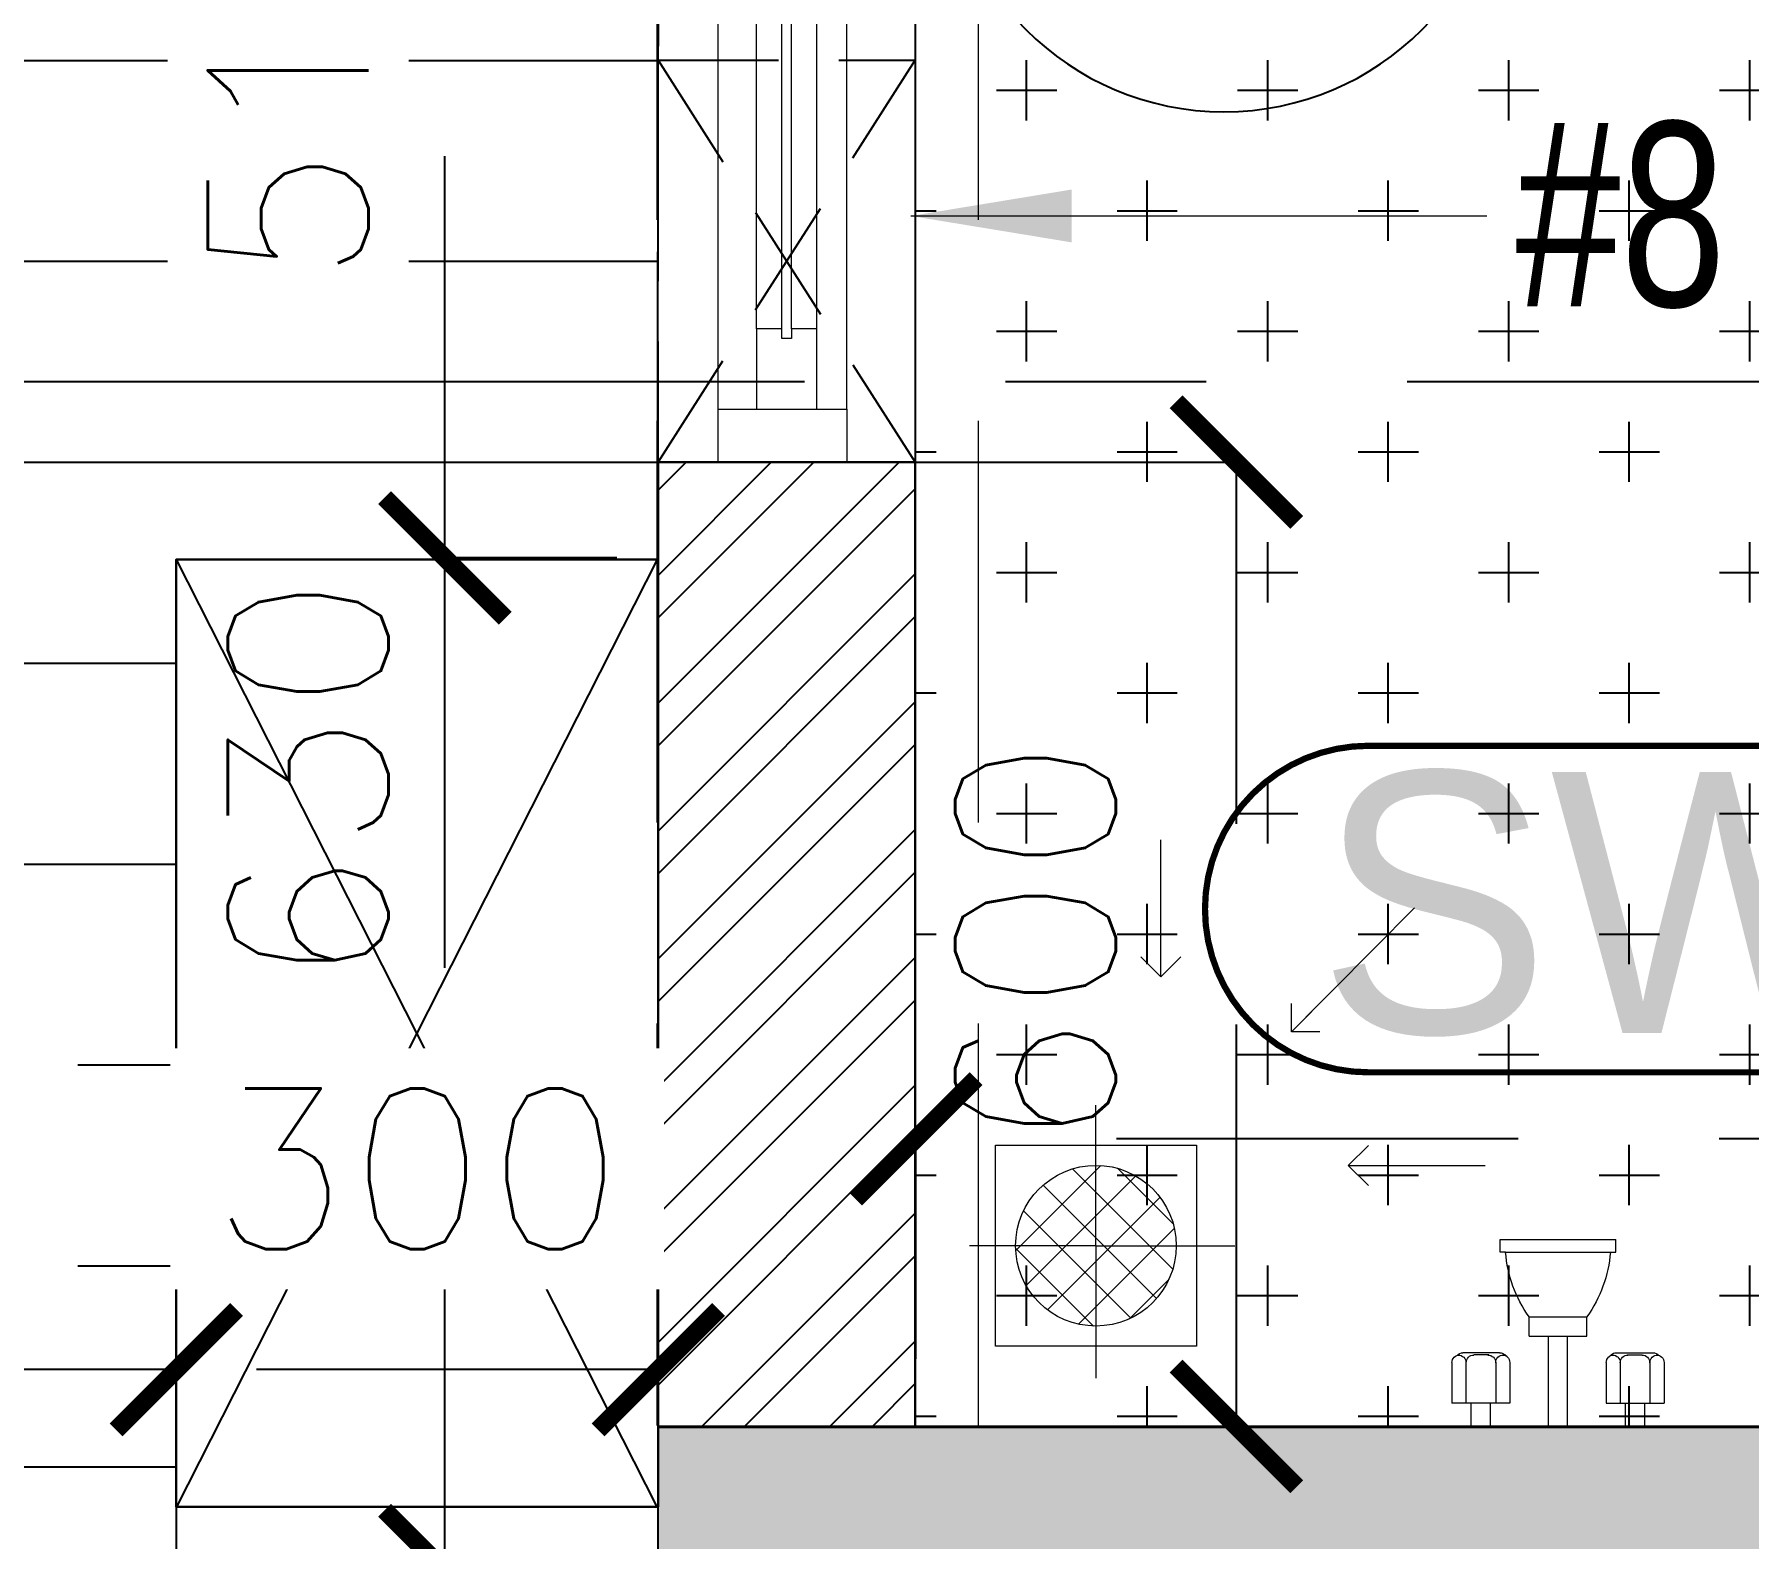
# Model space of a CAD drawing. Header units: millimetres. Extents: x 1124992 to 1258557, y -5767803 to -5695799.
# Drawn here: x 1199894 to 1200961, y -5707920 to -5706984 of the extents above; entities that cross this region are included whole.
import ezdxf
from ezdxf.enums import TextEntityAlignment as Align

# ---------------------------------------------------------------- set-up
doc = ezdxf.new("R2010")
doc.units = ezdxf.units.MM
doc.header["$LTSCALE"] = 1000
doc.header["$MEASUREMENT"] = 0
for name, pattern in [('$1$AUDIT_D_120904163729-0', [0]), ('$36$HIDDEN', [0.375, 0.25, -0.125]), ('2BHK-A - BACK$0$AUDIT_D_120904163729-0', [0]), ('2BHK-A - BACK$0$HIDDEN', [0.375, 0.25, -0.125]), ('AUDIT_D_120904163729-0', [0]), ('T8(T9 IS SIMILAR) - DIMENSION & TEXTING$0$HIDDEN', [0.375, 0.25, -0.125]), ('T8(T9 IS SIMILAR)$0$$0$HIDDEN', [0.375, 0.25, -0.125]), ('T8(T9 IS SIMILAR)$0$HIDDEN', [0.375, 0.25, -0.125]), ('T8_REFUGE COLUMNS$0$CENTER2', [1.125, 0.75, -0.125, 0.125, -0.125])]:
    doc.linetypes.add(name, pattern=pattern)
doc.layers.get('0').update_dxf_attribs({"linetype": 'AUDIT_D_120904163729-0'})
for name, color, linetype in [('$0$A-HATCH -160', 251, '$1$AUDIT_D_120904163729-0'), ('$21$A-DIMENSIONS', 2, '$36$HIDDEN'), ('2BHK-A - BACK$0$A-HATCH -160', 251, '2BHK-A - BACK$0$AUDIT_D_120904163729-0'), ('2BHK-A - BACK$0$A-TOI SUNK 50MM', 8, 'Continuous'), ('2BHK-A - BACK$0$CUT-OUT', 49, 'Continuous'), ('T8(T9 IS SIMILAR) - DIMENSION & TEXTING$0$A-DIMENSIONS', 2, 'T8(T9 IS SIMILAR) - DIMENSION & TEXTING$0$HIDDEN'), ('T8(T9 IS SIMILAR) - DIMENSION & TEXTING$1$a-window-no', 125, 'Continuous'), ('T8_REFUGE COLUMNS$0$A-CENTERLINE', 193, 'T8_REFUGE COLUMNS$0$CENTER2'), ('T8_REFUGE COLUMNS$0$A-RCC COLS', 3, 'Continuous'), ('T8_TYPICAL COLUMNS$0$A-RCC COLS', 3, 'Continuous')]:
    doc.layers.add(name, color=color, linetype=linetype)
for name, color, linetype, lineweight in [('2BHK-A - BACK$0$a-TOI-fixtures', 251, 'Continuous', 0), ('2BHK-A - BACK$0$A-WALL- 160', 6, 'Continuous', 30), ('2BHK-A - BACK$0$Ventilator', 5, 'Continuous', 0), ('T8(T9 IS SIMILAR) - DIMENSION & TEXTING$0$R0-18-10-2014-T1-1st Podium Floor Plan$0$Text', 2, 'Continuous', 0), ('T8(T9 IS SIMILAR)$0$D&W', 8, 'Continuous', 25), ('T8(T9 IS SIMILAR)$0$SCPL BEAM', 191, 'T8(T9 IS SIMILAR)$0$$0$HIDDEN', 13), ('T8_REFUGE COLUMNS$0$A-COLUMN NO size reduce', 81, 'Continuous', 25)]:
    doc.layers.add(name, color=color, linetype=linetype, lineweight=lineweight)
doc.layers.add('T8_REFUGE COLUMNS$1$COL-HATCH', color=7, linetype='Continuous', lineweight=25, true_color=0xa3a3a3)
doc.layers.add('T8_TYPICAL COLUMNS$1$$0$COL-HATCH', color=7, linetype='Continuous', lineweight=25, true_color=0xa3a3a3)
doc.styles.add('2BHK-A - BACK$0$Romans 1', font='romans.shx', dxfattribs={"height": 100})
doc.styles.add('T8(T9 IS SIMILAR) - DIMENSION & TEXTING$0$ARIAL ARROW', font='swisscl.ttf')
doc.styles.add('T8(T9 IS SIMILAR) - DIMENSION & TEXTING$0$Romans 1', font='romans.shx', dxfattribs={"height": 100})
doc.styles.add('T8(T9 IS SIMILAR) - DIMENSION & TEXTING$0$Tahoma', font='tahoma.ttf')
doc.styles.add('T8(T9 IS SIMILAR) - DIMENSION & TEXTING$1$LODHA STANDERD', font='sanss___.ttf')
doc.styles.add('T8_REFUGE COLUMNS$0$STANDARD', font='GOTHIC.TTF')
doc.dimstyles.new('2BHK-A - BACK$0$ALPINE S', dxfattribs={"dimscale": 0, "dimtxt": 100, "dimasz": 75, "dimexe": 0, "dimexo": 0, "dimgap": 75, "dimtad": 1, "dimdec": 0, "dimzin": 0, "dimdsep": 46, "dimtxsty": '2BHK-A - BACK$0$Romans 1', "dimblk": '2BHK-A - BACK$0$_ArchTick', "dimcen": 0.09, "dimclrd": 256, "dimclre": 256, "dimclrt": 7, "dimadec": 0, "dimazin": 0, "dimtfac": 1, "dimtdec": 0, "dimtofl": 0, "dimtmove": 1, "dimatfit": 0, "dimldrblk": '2BHK-A - BACK$0$_Open90', "dimfxl": 1, "dimtolj": 1, "dimtzin": 0, "dimarcsym": 0})
doc.dimstyles.new('T8(T9 IS SIMILAR) - DIMENSION & TEXTING$0$ALPINE S', dxfattribs={"dimscale": 0, "dimtxt": 100, "dimasz": 75, "dimexe": 0, "dimexo": 0, "dimgap": 75, "dimtad": 1, "dimdec": 0, "dimzin": 0, "dimdsep": 46, "dimtxsty": 'T8(T9 IS SIMILAR) - DIMENSION & TEXTING$0$Romans 1', "dimblk": 'T8(T9 IS SIMILAR) - DIMENSION & TEXTING$0$_ArchTick', "dimcen": 0.09, "dimclrd": 256, "dimclre": 256, "dimclrt": 7, "dimadec": 0, "dimazin": 0, "dimtfac": 1, "dimtdec": 0, "dimtofl": 0, "dimtmove": 1, "dimatfit": 0, "dimldrblk": 'T8(T9 IS SIMILAR) - DIMENSION & TEXTING$0$_Open90', "dimfxl": 1, "dimtolj": 1, "dimtzin": 0, "dimarcsym": 0})
doc.dimstyles.new('T8(T9 IS SIMILAR) - DIMENSION & TEXTING$0$SAMATA STD', dxfattribs={"dimtxt": 100, "dimasz": 50, "dimexe": 50, "dimexo": 50, "dimgap": 10, "dimtad": 0, "dimdec": 0, "dimrnd": 5, "dimzin": 0, "dimdsep": 46, "dimtxsty": 'T8(T9 IS SIMILAR) - DIMENSION & TEXTING$0$Tahoma', "dimblk": 'T8(T9 IS SIMILAR) - DIMENSION & TEXTING$0$_Origin2', "dimcen": -50, "dimdle": 50, "dimclrd": 7, "dimclre": 7, "dimclrt": 7, "dimadec": 0, "dimazin": 0, "dimtfac": 1, "dimtdec": 0, "dimtmove": 1, "dimatfit": 3, "dimfxl": 150, "dimtfill": 1, "dimtolj": 1, "dimtzin": 0, "dimlwd": -1, "dimlwe": -1, "dimarcsym": 0})

# ---------------------------------------------------------------- blocks, each defined once
blk = doc.blocks.new('T8(T9 IS SIMILAR) - DIMENSION & TEXTING$1$WINDOW TAG')
at = {"layer": 'T8(T9 IS SIMILAR) - DIMENSION & TEXTING$1$a-window-no'}
blk.add_circle((0, 0), 174.0900956831736, dxfattribs=at)
at = {"layer": 'T8(T9 IS SIMILAR) - DIMENSION & TEXTING$1$a-window-no', "style": 'T8(T9 IS SIMILAR) - DIMENSION & TEXTING$1$LODHA STANDERD'}
blk.add_attdef('WINDOW', text='', height=150, dxfattribs=at).set_placement((11.34681474116587, 2.790841638110578), align=Align.MIDDLE_CENTER)
blk = doc.blocks.new('T8(T9 IS SIMILAR) - DIMENSION & TEXTING$0$_ArchTick')
at = {"color": 0, "linetype": 'ByBlock', "const_width": 0.15}
blk.add_lwpolyline([(-0.5, -0.5), (0.5, 0.5)], dxfattribs=at)
blk = doc.blocks.new('*D496')
at = {"layer": 'T8(T9 IS SIMILAR) - DIMENSION & TEXTING$0$A-DIMENSIONS', "linetype": 'T8(T9 IS SIMILAR) - DIMENSION & TEXTING$0$HIDDEN', "lineweight": -2, "transparency": 16777216}
for p, q in [((1200256.370611032, -5707309.470056918), (1200149.473619717, -5707309.470056918)), ((1200282.044659137, -5707939.564333826), (1200149.473619717, -5707939.564333826))]:
    blk.add_line(p, q, dxfattribs=at)
at = {"layer": 'T8(T9 IS SIMILAR) - DIMENSION & TEXTING$0$A-DIMENSIONS', "lineweight": -2, "transparency": 16777216}
blk.add_line((1200149.473619717, -5707939.564333826), (1200149.473619717, -5707309.470056918), dxfattribs=at)
at = {"layer": 'T8(T9 IS SIMILAR) - DIMENSION & TEXTING$0$A-DIMENSIONS', "linetype": 'ByBlock', "lineweight": -2, "transparency": 16777216, "xscale": 75, "yscale": 75, "zscale": 75}
for p, rotation in [((1200149.473619717, -5707309.470056918), 90), ((1200149.473619717, -5707939.564333826), 270)]:
    blk.add_blockref('T8(T9 IS SIMILAR) - DIMENSION & TEXTING$0$_ArchTick', p, dxfattribs=dict(at, rotation=rotation))
at = {"layer": 'T8(T9 IS SIMILAR) - DIMENSION & TEXTING$0$A-DIMENSIONS', "color": 7, "linetype": 'ByBlock', "transparency": 16777216, "insert": (1200064.406918027, -5707448.364270452), "char_height": 100, "attachment_point": 5, "rotation": 90, "style": 'T8(T9 IS SIMILAR) - DIMENSION & TEXTING$0$Romans 1'}
blk.add_mtext('\\A1;630', dxfattribs=at)
blk = doc.blocks.new('T8(T9 IS SIMILAR) - DIMENSION & TEXTING$0$_Open90')
at = {"color": 0, "linetype": 'ByBlock', "lineweight": -2}
for p, q in [((-0.5, 0.5), (0, 0)), ((0, 0), (-1, 0)), ((0, 0), (-0.5, -0.5))]:
    blk.add_line(p, q, dxfattribs=at)
blk = doc.blocks.new('*D437')
at = {"layer": 'T8(T9 IS SIMILAR) - DIMENSION & TEXTING$0$A-DIMENSIONS', "linetype": 'T8(T9 IS SIMILAR) - DIMENSION & TEXTING$0$HIDDEN', "lineweight": -2, "transparency": 16777216}
for p, q in [((1200442.544874394, -5707807.813453033), (1200442.544874394, -5707670.885868)), ((1202692.294655768, -5707807.8158454), (1202692.294655768, -5707670.885868))]:
    blk.add_line(p, q, dxfattribs=at)
at = {"layer": 'T8(T9 IS SIMILAR) - DIMENSION & TEXTING$0$A-DIMENSIONS', "lineweight": -2, "transparency": 16777216}
blk.add_line((1202692.294655768, -5707670.885868), (1200442.544874394, -5707670.885868), dxfattribs=at)
at = {"layer": 'T8(T9 IS SIMILAR) - DIMENSION & TEXTING$0$A-DIMENSIONS', "linetype": 'ByBlock', "lineweight": -2, "transparency": 16777216, "xscale": 75, "yscale": 75, "zscale": 75, "rotation": 180}
blk.add_blockref('T8(T9 IS SIMILAR) - DIMENSION & TEXTING$0$_ArchTick', (1200442.544874394, -5707670.885868), dxfattribs=at)
at = {"layer": 'T8(T9 IS SIMILAR) - DIMENSION & TEXTING$0$A-DIMENSIONS', "linetype": 'ByBlock', "lineweight": -2, "transparency": 16777216, "xscale": 75, "yscale": 75, "zscale": 75}
blk.add_blockref('T8(T9 IS SIMILAR) - DIMENSION & TEXTING$0$_ArchTick', (1202692.294655768, -5707670.885868), dxfattribs=at)
at = {"layer": 'T8(T9 IS SIMILAR) - DIMENSION & TEXTING$0$A-DIMENSIONS', "color": 7, "linetype": 'ByBlock', "transparency": 16777216, "insert": (1201567.419765081, -5707545.885868), "char_height": 100, "attachment_point": 5, "style": 'T8(T9 IS SIMILAR) - DIMENSION & TEXTING$0$Romans 1'}
blk.add_mtext('\\A1;2250', dxfattribs=at)
blk = doc.blocks.new('*D273')
at = {"layer": 'T8(T9 IS SIMILAR) - DIMENSION & TEXTING$0$A-DIMENSIONS', "linetype": 'T8(T9 IS SIMILAR) - DIMENSION & TEXTING$0$HIDDEN', "lineweight": -2, "transparency": 16777216}
for p, q in [((1200442.077269778, -5707249.864129053), (1200641.963564323, -5707249.864129053)), ((1200442.077269778, -5707849.863253379), (1200641.963564323, -5707849.863253379))]:
    blk.add_line(p, q, dxfattribs=at)
at = {"layer": 'T8(T9 IS SIMILAR) - DIMENSION & TEXTING$0$A-DIMENSIONS', "lineweight": -2, "transparency": 16777216}
blk.add_line((1200641.963564323, -5707849.863253379), (1200641.963564323, -5707249.864129053), dxfattribs=at)
at = {"layer": 'T8(T9 IS SIMILAR) - DIMENSION & TEXTING$0$A-DIMENSIONS', "linetype": 'ByBlock', "lineweight": -2, "transparency": 16777216, "xscale": 75, "yscale": 75, "zscale": 75}
for p, rotation in [((1200641.963564323, -5707249.864129053), 90), ((1200641.963564323, -5707849.863253379), 270)]:
    blk.add_blockref('T8(T9 IS SIMILAR) - DIMENSION & TEXTING$0$_ArchTick', p, dxfattribs=dict(at, rotation=rotation))
at = {"layer": 'T8(T9 IS SIMILAR) - DIMENSION & TEXTING$0$A-DIMENSIONS', "color": 7, "linetype": 'ByBlock', "transparency": 16777216, "insert": (1200516.963564324, -5707549.863691216), "char_height": 100, "attachment_point": 5, "rotation": 90, "style": 'T8(T9 IS SIMILAR) - DIMENSION & TEXTING$0$Romans 1'}
blk.add_mtext('\\A1;600', dxfattribs=at)
blk = doc.blocks.new('*D234')
at = {"layer": 'T8(T9 IS SIMILAR) - DIMENSION & TEXTING$0$A-DIMENSIONS', "linetype": 'T8(T9 IS SIMILAR) - DIMENSION & TEXTING$0$HIDDEN', "lineweight": -2, "transparency": 16777216}
for p, q in [((1200256.370611032, -5706799.418612937), (1200149.473619717, -5706799.418612937)), ((1200256.370611032, -5707309.470056918), (1200149.473619717, -5707309.470056918))]:
    blk.add_line(p, q, dxfattribs=at)
at = {"layer": 'T8(T9 IS SIMILAR) - DIMENSION & TEXTING$0$A-DIMENSIONS', "lineweight": -2, "transparency": 16777216}
blk.add_line((1200149.473619717, -5707309.470056918), (1200149.473619717, -5706799.418612937), dxfattribs=at)
at = {"layer": 'T8(T9 IS SIMILAR) - DIMENSION & TEXTING$0$A-DIMENSIONS', "linetype": 'ByBlock', "lineweight": -2, "transparency": 16777216, "xscale": 75, "yscale": 75, "zscale": 75}
for p, rotation in [((1200149.473619717, -5706799.418612937), 90), ((1200149.473619717, -5707309.470056918), 270)]:
    blk.add_blockref('T8(T9 IS SIMILAR) - DIMENSION & TEXTING$0$_ArchTick', p, dxfattribs=dict(at, rotation=rotation))
at = {"layer": 'T8(T9 IS SIMILAR) - DIMENSION & TEXTING$0$A-DIMENSIONS', "color": 7, "linetype": 'ByBlock', "transparency": 16777216, "insert": (1200051.86520524, -5707010.392180193), "char_height": 100, "attachment_point": 5, "rotation": 90, "style": 'T8(T9 IS SIMILAR) - DIMENSION & TEXTING$0$Romans 1', "bg_fill": 3, "box_fill_scale": 1.25, "bg_fill_color": 256, "bg_fill_true_color": 13158600, "bg_fill_transparency": 0}
blk.add_mtext('\\A1;510', dxfattribs=at)
blk = doc.blocks.new('*D236')
at = {"layer": 'T8(T9 IS SIMILAR) - DIMENSION & TEXTING$0$A-DIMENSIONS', "linetype": 'T8(T9 IS SIMILAR) - DIMENSION & TEXTING$0$HIDDEN', "lineweight": -2, "transparency": 16777216}
for p, q in [((1199982.276876736, -5707850.314303468), (1199982.276876736, -5707814.528836895)), ((1200282.240084554, -5707850.314303468), (1200282.240084554, -5707814.528836895))]:
    blk.add_line(p, q, dxfattribs=at)
at = {"layer": 'T8(T9 IS SIMILAR) - DIMENSION & TEXTING$0$A-DIMENSIONS', "lineweight": -2, "transparency": 16777216}
blk.add_line((1200282.240084554, -5707814.528836895), (1199982.276876736, -5707814.528836895), dxfattribs=at)
at = {"layer": 'T8(T9 IS SIMILAR) - DIMENSION & TEXTING$0$A-DIMENSIONS', "linetype": 'ByBlock', "lineweight": -2, "transparency": 16777216, "xscale": 75, "yscale": 75, "zscale": 75, "rotation": 180}
blk.add_blockref('T8(T9 IS SIMILAR) - DIMENSION & TEXTING$0$_ArchTick', (1199982.276876736, -5707814.528836895), dxfattribs=at)
at = {"layer": 'T8(T9 IS SIMILAR) - DIMENSION & TEXTING$0$A-DIMENSIONS', "linetype": 'ByBlock', "lineweight": -2, "transparency": 16777216, "xscale": 75, "yscale": 75, "zscale": 75}
blk.add_blockref('T8(T9 IS SIMILAR) - DIMENSION & TEXTING$0$_ArchTick', (1200282.240084554, -5707814.528836895), dxfattribs=at)
at = {"layer": 'T8(T9 IS SIMILAR) - DIMENSION & TEXTING$0$A-DIMENSIONS', "color": 7, "linetype": 'ByBlock', "transparency": 16777216, "insert": (1200132.258480645, -5707689.528836895), "char_height": 100, "attachment_point": 5, "style": 'T8(T9 IS SIMILAR) - DIMENSION & TEXTING$0$Romans 1', "bg_fill": 3, "box_fill_scale": 1.25, "bg_fill_color": 256, "bg_fill_true_color": 13158600, "bg_fill_transparency": 0}
blk.add_mtext('\\A1;300', dxfattribs=at)
blk = doc.blocks.new('*D237')
at = {"layer": 'T8(T9 IS SIMILAR) - DIMENSION & TEXTING$0$A-DIMENSIONS', "linetype": 'T8(T9 IS SIMILAR) - DIMENSION & TEXTING$0$HIDDEN', "lineweight": -2, "transparency": 16777216}
for p, q in [((1199552.280412574, -5707850.861499711), (1199552.280412574, -5707814.528836895)), ((1199982.296944568, -5707850.314303716), (1199982.296944568, -5707814.528836895))]:
    blk.add_line(p, q, dxfattribs=at)
at = {"layer": 'T8(T9 IS SIMILAR) - DIMENSION & TEXTING$0$A-DIMENSIONS', "lineweight": -2, "transparency": 16777216}
blk.add_line((1199982.296944568, -5707814.528836895), (1199552.280412574, -5707814.528836895), dxfattribs=at)
at = {"layer": 'T8(T9 IS SIMILAR) - DIMENSION & TEXTING$0$A-DIMENSIONS', "linetype": 'ByBlock', "lineweight": -2, "transparency": 16777216, "xscale": 75, "yscale": 75, "zscale": 75, "rotation": 180}
blk.add_blockref('T8(T9 IS SIMILAR) - DIMENSION & TEXTING$0$_ArchTick', (1199552.280412574, -5707814.528836895), dxfattribs=at)
at = {"layer": 'T8(T9 IS SIMILAR) - DIMENSION & TEXTING$0$A-DIMENSIONS', "linetype": 'ByBlock', "lineweight": -2, "transparency": 16777216, "xscale": 75, "yscale": 75, "zscale": 75}
blk.add_blockref('T8(T9 IS SIMILAR) - DIMENSION & TEXTING$0$_ArchTick', (1199982.296944568, -5707814.528836895), dxfattribs=at)
at = {"layer": 'T8(T9 IS SIMILAR) - DIMENSION & TEXTING$0$A-DIMENSIONS', "color": 7, "linetype": 'ByBlock', "transparency": 16777216, "insert": (1199767.288678571, -5707689.528836895), "char_height": 100, "attachment_point": 5, "style": 'T8(T9 IS SIMILAR) - DIMENSION & TEXTING$0$Romans 1', "bg_fill": 3, "box_fill_scale": 1.25, "bg_fill_color": 256, "bg_fill_true_color": 13158600, "bg_fill_transparency": 0}
blk.add_mtext('\\A1;430', dxfattribs=at)
blk = doc.blocks.new('T8(T9 IS SIMILAR) - DIMENSION & TEXTING$0$_Origin2')
at = {"color": 0, "linetype": 'ByBlock', "lineweight": -2}
blk.add_line((-0.5, 0), (-1, 0), dxfattribs=at)
for radius in [0.5, 0.25]:
    blk.add_circle((0, 0), radius, dxfattribs=at)
blk = doc.blocks.new('T8_REFUGE COLUMNS')
at = {"layer": 'T8_REFUGE COLUMNS$1$COL-HATCH', "linetype": 'ByBlock'}
h = blk.add_hatch(color=256, dxfattribs=at)
h.dxf.hatch_style = 1
h.paths.add_polyline_path([(1200282.044659137, -5708099.863253396), (1201792.044659137, -5708099.863253396), (1201792.044659137, -5707849.863253396), (1200282.044659137, -5707849.863253396)])
at = {"layer": 'T8_REFUGE COLUMNS$0$A-CENTERLINE'}
blk.add_line((1217248.23900386, -5707199.863060763), (1182156.903157666, -5707199.863060763), dxfattribs=at)
at = {"layer": 'T8_REFUGE COLUMNS$0$A-COLUMN NO size reduce', "linetype": 'ByBlock', "const_width": 3.9}
blk.add_lwpolyline([(1200724.016873421, -5707629.530861542, -1), (1200724.016873421, -5707426.35615046), (1201210.829867071, -5707426.356150463, -1), (1201210.82986707, -5707629.530861542)], format="xyb", close=True, dxfattribs=at)
at = {"layer": 'T8_REFUGE COLUMNS$0$A-RCC COLS', "linetype": 'ByBlock'}
blk.add_lwpolyline([(1200282.044659137, -5708099.863253396), (1201792.044659137, -5708099.863253396), (1201792.044659137, -5707849.863253396), (1200282.044659137, -5707849.863253396)], close=True, dxfattribs=at)
at = {"layer": 'T8_REFUGE COLUMNS$0$A-COLUMN NO size reduce', "linetype": 'ByBlock', "insert": (1200692.330680596, -5707442.60615046), "char_height": 162.5, "attachment_point": 1, "style": 'T8_REFUGE COLUMNS$0$STANDARD'}
blk.add_mtext_dynamic_manual_height_columns('SW12', width=444.6849770843983, gutter_width=500, heights=[0], dxfattribs=at)
blk = doc.blocks.new('T8_TYPICAL COLUMNS')
at = {"layer": 'T8_TYPICAL COLUMNS$1$$0$COL-HATCH', "linetype": 'ByBlock'}
h = blk.add_hatch(color=256, dxfattribs=at)
h.dxf.hatch_style = 1
h.paths.add_polyline_path([(1200282.240084554, -5707850.314303478), (1202692.264499909, -5707850.314303478), (1202692.264499909, -5708100.314303478), (1200282.240084554, -5708100.314303478)])
h.paths.add_polyline_path([(1209852.264499908, -5708100.314303478), (1212262.288915263, -5708100.314303478), (1212262.288915263, -5707850.314303478), (1209852.264499908, -5707850.314303478)])
at = {"layer": 'T8_TYPICAL COLUMNS$0$A-RCC COLS', "linetype": 'ByBlock'}
blk.add_lwpolyline([(1200282.240084554, -5707850.314303478), (1202692.264499909, -5707850.314303478), (1202692.264499909, -5708100.314303478), (1200282.240084554, -5708100.314303478)], close=True, dxfattribs=at)
blk.add_blockref('T8_REFUGE COLUMNS', (0, 0), dxfattribs=at)
blk = doc.blocks.new('2BHK-A - BACK$0$V1')
at = {"layer": '2BHK-A - BACK$0$Ventilator'}
for p, q in [((1139453.9029181, -5700057.068097493), (1140103.9029181, -5700057.068097493)), ((1139453.9029181, -5700217.068097493), (1140103.9029181, -5700217.068097493))]:
    blk.add_line(p, q, dxfattribs=at)
at = {"layer": '2BHK-A - BACK$0$Ventilator', "color": 8}
for p, q in [((1139486.9029181, -5700094.568097493), (1140070.9029181, -5700094.568097493)), ((1139536.9029181, -5700118.318097493), (1140020.9029181, -5700118.318097493)), ((1139536.9029181, -5700155.818097493), (1140020.9029181, -5700155.818097493)), ((1139486.9029181, -5700174.568097493), (1140070.9029181, -5700174.568097493))]:
    blk.add_line(p, q, dxfattribs=at)
at = {"layer": '2BHK-A - BACK$0$Ventilator', "color": 5}
for p, q in [((1139536.9029181, -5700134.068097493), (1140020.9029181, -5700134.068097493)), ((1139536.9029181, -5700140.068097493), (1140020.9029181, -5700140.068097493))]:
    blk.add_line(p, q, dxfattribs=at)
at = {"layer": '2BHK-A - BACK$0$Ventilator', "color": 4}
for points in [[(1139453.9029181, -5700094.568097493), (1139486.9029181, -5700094.568097493), (1139486.9029181, -5700174.568097493), (1139453.9029181, -5700174.568097493)], [(1140103.9029181, -5700094.568097493), (1140070.9029181, -5700094.568097493), (1140070.9029181, -5700174.568097493), (1140103.9029181, -5700174.568097493)], [(1139536.9029181, -5700134.068097493), (1139536.9029181, -5700118.318097493), (1139486.9029181, -5700118.318097493), (1139486.9029181, -5700155.818097493), (1139536.9029181, -5700155.818097493), (1139536.9029181, -5700140.068097493), (1139530.9029181, -5700140.068097493), (1139530.9029181, -5700134.068097493)], [(1140020.9029181, -5700134.068097493), (1140020.9029181, -5700118.318097493), (1140070.9029181, -5700118.318097493), (1140070.9029181, -5700155.818097493), (1140020.9029181, -5700155.818097493), (1140020.9029181, -5700140.068097493), (1140026.9029181, -5700140.068097493), (1140026.9029181, -5700134.068097493)]]:
    blk.add_lwpolyline(points, close=True, dxfattribs=at)
blk = doc.blocks.new('2BHK-A - BACK$0$Type-A-First Floor Plan-bottom-up$0$FLOOR TRAP-flat-6')
at = {"layer": '2BHK-A - BACK$0$a-TOI-fixtures'}
h = blk.add_hatch(dxfattribs=at)
h.set_pattern_fill('ACET-2D-_USER', color=256, scale=20, angle=45, style=0, double=1, pattern_type=0)
h.set_pattern_definition([(45, (-789896.9811593808, 5385770.065510595), (-14.14213562373095, 14.14213562373095), []), (135, (-789896.9811593808, 5385770.065510595), (-14.14213562373095, -14.14213562373095), [])])
edge = h.paths.add_edge_path()
edge.add_arc((150, 150), 50, 0, 360)
for q in [(150, 228.6066128518432), (67.63823741476517, 150), (237.4005553793395, 150), (150, 63.56981365382671)]:
    blk.add_line((150, 150), q, dxfattribs=at)
blk.add_lwpolyline([(87.5, 212.5), (212.5, 212.5), (212.5, 87.5), (87.5, 87.5)], close=True, dxfattribs=at)
blk.add_circle((150, 150), 50, dxfattribs=at)
blk = doc.blocks.new('2BHK-A - BACK$0$_ArchTick')
at = {"color": 0, "linetype": 'ByBlock', "const_width": 0.15}
blk.add_lwpolyline([(-0.5, -0.5), (0.5, 0.5)], dxfattribs=at)
blk = doc.blocks.new('2BHK-A - BACK$0$_Open90')
at = {"color": 0, "linetype": 'ByBlock', "lineweight": -2}
for p, q in [((-0.5, 0.5), (0, 0)), ((0, 0), (-1, 0)), ((0, 0), (-0.5, -0.5))]:
    blk.add_line(p, q, dxfattribs=at)
blk = doc.blocks.new('2BHK-A - BACK$0$SH-flat-2')
at = {"color": 0}
for p, q in [((14.58545720076654, 29.96890786848963), (14.6623679799959, 65.96882571186872)), ((39.87427011504769, 65.91496261581779), (14.6623679799959, 65.96882571186872)), ((0.1153661689022556, 53.99987676553427), (14.63673105358612, 53.96885309740901)), ((39.78203696873971, 57.15198346506804), (14.57013483368791, 57.20584656111897)), ((45.89735140220727, 36.20045939460397), (45.94612890656573, 59.03192937187849)), ((44.62536237493623, 43.01740525010973), (44.64502356189766, 52.22029103059322)), ((0.0897292424924672, 41.9999041510746), (14.61109412717633, 41.96888048294932)), ((39.74256958789192, 38.67833802476525), (14.53066745295655, 38.73220112081617)), ((43.42382801196071, 31.55861227028072), (44.73235134384593, 33.07593266386539)), ((108.3742690176004, -32.83030842524022), (108.5135574364103, 32.36694593075663)), ((108.5135574364103, 32.36694593075663), (108.5208240061765, 35.76823659613729)), ((108.5208240061765, 35.76823659613729), (116.3477517892606, 35.75151502713561)), ((116.1939302308019, -36.24832065962254), (116.3477517892606, 35.75151502713561)), ((39.79735933581833, 29.91504477243871), (14.58545720076654, 29.96890786848963)), ((56.23252254817636, -18.12017710600048), (56.30943332740571, 17.87974073737859)), ((56.30943332740571, 17.87974073737859), (68.30940594186539, 17.85410381108522)), ((68.23249516263604, -18.14581403229385), (68.30940594186539, 17.85410381108522)), ((-0.0128184632631019, -5.999986307695508), (0.0128184632631019, 5.999986307695508)), ((0.0128184632631019, 5.999986307695508), (56.28379640099593, 5.879768122918903)), ((-0.0128184632631019, -5.999986307695508), (56.25815947458614, -6.12020449154079)), ((56.23252254817636, -18.12017710600048), (68.23249516263604, -18.14581403229385)), ((14.4572725687176, -30.03095520380885), (14.38036178948823, -66.03087304718792)), ((39.6691747037694, -30.08481829985977), (14.4572725687176, -30.03095520380885)), ((43.28858762187883, -31.74386601056904), (44.59061578521504, -33.26676362659782)), ((-0.0897292424924672, -41.9999041510746), (14.43163564230781, -42.03092781826852)), ((39.57694155746139, -38.84779745060951), (14.36503942240961, -38.7939343545586)), ((45.74225469573867, -36.39623966068029), (45.69347719138022, -59.22770963795482)), ((108.3742690176004, -32.83030842524022), (108.3670024477178, -36.23159909062088)), ((108.3670024477178, -36.23159909062088), (116.1939302308019, -36.24832065962254)), ((44.44114975631237, -43.2076883194968), (44.4214885692345, -52.41057409904897)), ((-0.1153661689022556, -53.99987676553427), (14.40599871589802, -54.03090043272822)), ((39.53747417661361, -57.32144289091229), (14.32557204167824, -57.26757979486135)), ((39.59226392454002, -66.08473614323884), (14.38036178948823, -66.03087304718792))]:
    blk.add_line(p, q, dxfattribs=at)
for centre, radius, start, end in [((39.86401534441393, 61.11497357022017), 4.799999999999998, 359.8775926183169, 89.8775925983494), ((39.77152957255022, 52.23374698963016), 4.799999999999998, 359.8775926183169, 89.8775925983494), ((39.79229173925705, 61.95197251066566), 4.799999999999998, 269.8775925983494, 359.8775926183169), ((41.14613945549353, 59.04199445992708), 4.799999999999998, 359.8775926183169, 46.44489964919602), ((39.75282435852569, 43.47832707036287), 4.799999999999998, 269.8775925983494, 359.8775926183169), ((39.73231481737457, 33.87834897916764), 4.799999999999998, 359.8775926183169, 89.8775925983494), ((39.80761410633568, 34.71503381803632), 4.799999999999998, 269.8775925983494, 359.8775926183169), ((41.09736235649324, 36.21071416512132), 4.799999999999998, 319.225814196031, 359.8775926183169), ((114.7754962771432, -47.92429682146758), 80.53505783733691, 94.45948857713338, 125.2375161767863), ((114.9792200268712, 47.43344530556351), 80.53505783733691, 234.5176689941449, 265.2956966200736), ((39.65891993325204, -34.88480734545738), 4.799999999999998, 359.8775926183169, 89.8775925983494), ((39.58719632797875, -34.04780840501189), 4.799999999999998, 269.8775925983494, 359.8775926183169), ((39.56668678682763, -43.64778649620711), 4.799999999999998, 359.8775926183169, 89.8775925983494), ((40.94226564990822, -36.38598489016295), 4.799999999999998, 359.8775926183169, 40.52937102270659), ((39.54798157280311, -52.40320641547441), 4.799999999999998, 269.8775925983494, 359.8775926183169), ((39.52721940609627, -62.12143193650991), 4.799999999999998, 359.8775926183169, 89.8775925983494), ((39.60251869505737, -61.28474709764123), 4.799999999999998, 269.8775925983494, 359.8775926183169), ((40.89348855090793, -59.21726518496871), 4.799999999999998, 313.3102855457452, 359.8775926183169)]:
    blk.add_arc(centre, radius, start, end, dxfattribs=at)
blk = doc.blocks.new('T8(T9 IS SIMILAR) - DIMENSION & TEXTING')
at = {"layer": 'T8(T9 IS SIMILAR) - DIMENSION & TEXTING$1$a-window-no'}
ref = blk.add_blockref('T8(T9 IS SIMILAR) - DIMENSION & TEXTING$1$WINDOW TAG', (1200634.245644982, -5706857.789131314, -2.950605870744027e-09), dxfattribs=dict(at, xscale=-1))
ref.add_attrib('WINDOW', 'V1', dxfattribs={"height": 150, "style": 'T8(T9 IS SIMILAR) - DIMENSION & TEXTING$1$LODHA STANDERD', "width": 0.8}).set_placement((1200652.199241763, -5706854.998289677, -2.950605870744027e-09), align=Align.MIDDLE_CENTER)
at = {"layer": 'T8(T9 IS SIMILAR) - DIMENSION & TEXTING$0$R0-18-10-2014-T1-1st Podium Floor Plan$0$Text', "linetype": 'ByBlock', "style": 'T8(T9 IS SIMILAR) - DIMENSION & TEXTING$0$ARIAL ARROW'}
blk.add_text('#8', height=114.75, dxfattribs=at).set_placement((1200815.657515686, -5707152.913881713, 0.03283945015443235))
at = {"layer": 'T8(T9 IS SIMILAR) - DIMENSION & TEXTING$0$A-DIMENSIONS', "linetype": 'ByBlock'}
for base, p1, p2, angle, picture, middle in [((1200641.963564323, -5707249.864129053, 0.6104387995018037), (1200442.077269778, -5707849.863253379), (1200442.077269778, -5707249.864129053), 90, '*D273', (1200516.963564324, -5707549.863691216, 0.6104387995018037)), ((1200442.544874394, -5707670.885868), (1202692.294655768, -5707807.8158454), (1200442.544874394, -5707807.813453033), 180, '*D437', (1201567.419765081, -5707545.885868))]:
    dim = blk.add_linear_dim(base=base, p1=p1, p2=p2, angle=angle, dimstyle='T8(T9 IS SIMILAR) - DIMENSION & TEXTING$0$ALPINE S', override={"dimscale": 1, "dimfxl": 5, "dimarcsym": 1}, dxfattribs=at)
    dim.commit()
    dim.dimension.update_dxf_attribs({"geometry": picture, "text_midpoint": middle})
dim = blk.add_linear_dim(base=(1200149.473619717, -5707309.470056918), p1=(1200282.044659137, -5707939.564333826), p2=(1200256.370611032, -5707309.470056918, 0.6472449503244625), angle=270, dimstyle='T8(T9 IS SIMILAR) - DIMENSION & TEXTING$0$ALPINE S', override={"dimscale": 1, "dimfxl": 5, "dimarcsym": 1}, dxfattribs=at)
dim.commit()
dim.dimension.update_dxf_attribs({"geometry": '*D496', "text_midpoint": (1200189.406918027, -5707448.364270452), "dimtype": 128})
at = {"layer": 'T8(T9 IS SIMILAR) - DIMENSION & TEXTING$0$R0-18-10-2014-T1-1st Podium Floor Plan$0$Text'}
blk.add_leader([(1200439.495627253, -5707096.70255425), (1200689.242045383, -5707096.675349467), (1200797.780688901, -5707096.70255425)], dimstyle='T8(T9 IS SIMILAR) - DIMENSION & TEXTING$0$SAMATA STD', override={"dimscale": 1, "dimasz": 100, "dimclrd": 2, "dimfxlon": 1, "dimarcsym": 1}, dxfattribs=at)
at = {"layer": 'T8(T9 IS SIMILAR) - DIMENSION & TEXTING$0$A-DIMENSIONS', "linetype": 'ByBlock'}
dim = blk.add_linear_dim(base=(1200149.473619717, -5706799.418612937), p1=(1200256.370611032, -5707309.470056918), p2=(1200256.370611032, -5706799.418612937), angle=90, dimstyle='T8(T9 IS SIMILAR) - DIMENSION & TEXTING$0$ALPINE S', override={"dimscale": 1, "dimfxl": 5, "dimtfill": 1, "dimarcsym": 1}, dxfattribs=at)
dim.commit()
dim.dimension.update_dxf_attribs({"geometry": '*D234', "text_midpoint": (1200176.86520524, -5707010.392180193), "dimtype": 128})
dim = blk.add_linear_dim(base=(1199982.276876736, -5707814.528836895), p1=(1200282.240084554, -5707850.314303468), p2=(1199982.276876736, -5707850.314303468, 0.6472449503244625), dimstyle='T8(T9 IS SIMILAR) - DIMENSION & TEXTING$0$ALPINE S', override={"dimscale": 1, "dimfxl": 5, "dimtfill": 1, "dimarcsym": 1}, dxfattribs=at)
dim.commit()
dim.dimension.update_dxf_attribs({"geometry": '*D236', "text_midpoint": (1200132.258480645, -5707814.528836895), "dimtype": 128})
dim = blk.add_linear_dim(base=(1199552.280412574, -5707814.528836895), p1=(1199982.296944568, -5707850.314303716, 0.6472449503244625), p2=(1199552.280412574, -5707850.861499711, 0.6472449503244625), dimstyle='T8(T9 IS SIMILAR) - DIMENSION & TEXTING$0$ALPINE S', override={"dimscale": 1, "dimfxl": 5, "dimtfill": 1, "dimarcsym": 1}, dxfattribs=at)
dim.commit()
dim.dimension.update_dxf_attribs({"geometry": '*D237', "text_midpoint": (1199767.288678571, -5707689.528836895)})
blk = doc.blocks.new('2BHK-A - BACK$0$A$C1DA736AB')
at = {"color": 0, "linetype": 'ByBlock'}
for points in [[(117.0387634050567, 0.417050295509398, -1.444221873203588e-07), (202.2607585566584, 0.417050295509398, -1.444221873203588e-07)], [(81.71770091936924, -82.77827512752265, -1.444221873203588e-07), (158.1694625304081, -159.9498260067776, -1.444221873203588e-07)], [(0.4170502950437367, -117.0387634048238, -1.444221873203588e-07), (0.4170502950437367, -202.2607585564256, -1.444221873203588e-07)]]:
    blk.add_leader(points, dimstyle='2BHK-A - BACK$0$ALPINE S', override={"dimscale": 1, "dimasz": 25, "dimtad": 0, "dimfxl": 5, "dimtfill": 1, "dimarcsym": 1}, dxfattribs=at)
blk = doc.blocks.new('2BHK-A - BACK')
at = {"layer": '2BHK-A - BACK$0$A-HATCH -160', "linetype": 'ByBlock'}
h = blk.add_hatch(dxfattribs=at)
h.set_pattern_fill('ANSI32', color=256, scale=150)
h.set_pattern_definition([(45.00000000000001, (6.51925802230835e-09, 0), (-39.77475644174329, 39.7747564417433), []), (45.00000000000001, (26.51650425605476, 0), (-39.77475644174329, 39.7747564417433), [])])
h.paths.add_polyline_path([(1200282.076684907, -5707249.864129064), (1200442.077269778, -5707249.864129064), (1200442.077269778, -5707849.863253383), (1200282.076684907, -5707849.863253383)])
at = {"layer": '2BHK-A - BACK$0$A-TOI SUNK 50MM'}
h = blk.add_hatch(dxfattribs=at)
h.set_pattern_fill('CROSS', color=256, scale=300, style=0)
h.set_pattern_definition([(9.213864076586625e-15, (54492.61553337798, 14881.46154749021), (75, 75), [37.5, -112.5]), (90, (54511.36553337798, 14862.71154749021), (-74.99999999999999, 75), [37.5, -112.5])])
h.paths.add_polyline_path([(1196642.148340825, -5706399.863638652), (1199092.174211463, -5706399.863638652), (1199092.174211463, -5707849.863253383), (1196642.148340825, -5707849.863112646)])
h.paths.add_polyline_path([(1202691.82705077, -5706399.863638652), (1200442.076684907, -5706399.863638652), (1200442.076684907, -5707850.314303472), (1202692.264499908, -5707850.314303472)])
at = {"layer": '2BHK-A - BACK$0$CUT-OUT', "linetype": 'ByBlock'}
h = blk.add_hatch(dxfattribs=at)
h.set_pattern_fill('ANSI31', color=256, scale=1000, angle=135)
h.set_pattern_definition([(180, (6.51925802230835e-09, 0), (-2.131628207280301e-14, -125), [])])
h.paths.add_polyline_path([(1199252.393887131, -5706799.418612935), (1200282.296360574, -5706799.418612935), (1200281.495734591, -5707310.470059835), (1199982.296944878, -5707310.470059835), (1199982.296944517, -5707940.044498576), (1199552.393897931, -5707940.044498576), (1199551.592764515, -5707310.470056921), (1199252.393887131, -5707310.470059835)])
at = {"linetype": '2BHK-A - BACK$0$HIDDEN', "ltscale": 0.3}
for p, q in [((1200282.076684907, -5706999.864129067, 0.6104387995018037), (1200442.076684907, -5707249.864129067)), ((1200282.076684908, -5707249.96609845), (1200442.076684907, -5706999.864129067, 0.6104387995018037))]:
    blk.add_line(p, q, dxfattribs=at)
blk.add_lwpolyline([(1200442.076684907, -5706999.864129067), (1200442.076684907, -5707249.864129067), (1200282.076684907, -5707249.864129067), (1200282.076684907, -5706999.864129067)], close=True, dxfattribs=at)
at = {"layer": '2BHK-A - BACK$0$A-TOI SUNK 50MM'}
blk.add_lwpolyline([(1202691.82705077, -5706399.863638652), (1200442.076684907, -5706399.863638652), (1200442.076684907, -5707850.314303472), (1202692.264499908, -5707850.314303472)], close=True, dxfattribs=at)
at = {"layer": '2BHK-A - BACK$0$A-WALL- 160', "linetype": 'ByBlock'}
for p, q in [((1200282.076684907, -5707249.864129064), (1200442.076684907, -5707249.864129064)), ((1200282.076684907, -5707249.864129064), (1200282.077269826, -5707849.915827415)), ((1200442.076684907, -5707249.864129064), (1200442.077269826, -5707849.912877997))]:
    blk.add_line(p, q, dxfattribs=at)
at = {"layer": '2BHK-A - BACK$0$CUT-OUT'}
blk.add_line((1199982.381613751, -5707899.863253389, 1.294489900648925), (1200282.044659137, -5707899.863253389), dxfattribs=at)
at = {"layer": '2BHK-A - BACK$0$CUT-OUT', "elevation": 0.6472449503244625}
for points in [[(1199252.39388713, -5706799.418612935), (1200282.296360572, -5706799.418612935), (1200281.495734591, -5707310.470059835), (1199982.296944878, -5707310.470059835), (1199982.296944517, -5707940.044498576), (1199552.393897931, -5707940.044498576), (1199551.592764515, -5707310.470056921), (1199252.393887131, -5707310.470059835)], [(1199982.276876736, -5707310.471259731), (1200282.077269826, -5707310.471259731), (1200282.077269826, -5707899.863253389), (1199982.276876736, -5707899.863253389)]]:
    blk.add_lwpolyline(points, close=True, dxfattribs=at)
at = {"layer": '2BHK-A - BACK$0$CUT-OUT', "elevation": 1.294489900648925}
for points in [[(1199982.296934386, -5707310.469786296), (1200281.411130615, -5707899.863253389)], [(1200281.49580998, -5707310.469901157), (1199982.381613751, -5707899.863253389)]]:
    blk.add_lwpolyline(points, dxfattribs=at)
at = {"layer": '2BHK-A - BACK$0$a-TOI-fixtures'}
for name, p, xscale, rotation in [('2BHK-A - BACK$0$A$C1DA736AB', (1200594.56772626, -5707687.126726463), -1, 180), ('2BHK-A - BACK$0$SH-flat-2', (1200842.077575894, -5707849.881204102), -0.9999999999999966, 269.877592600283)]:
    blk.add_blockref(name, p, dxfattribs=dict(at, xscale=xscale, rotation=rotation))
at = {"layer": '2BHK-A - BACK$0$a-TOI-fixtures', "extrusion": (0, 0, -1), "xscale": -1, "zscale": -1, "rotation": 270}
blk.add_blockref('2BHK-A - BACK$0$Type-A-First Floor Plan-bottom-up$0$FLOOR TRAP-flat-6', (-1200704.577269826, -5707887.412877997), dxfattribs=at)
at = {"layer": '2BHK-A - BACK$0$A-WALL- 160', "linetype": 'ByBlock', "rotation": 90}
blk.add_blockref('2BHK-A - BACK$0$V1', (-4499774.991412589, -6846703.767047172), dxfattribs=at)
blk = doc.blocks.new('T8(T9 IS SIMILAR)')
at = {"layer": 'T8(T9 IS SIMILAR)$0$SCPL BEAM', "linetype": 'T8(T9 IS SIMILAR)$0$HIDDEN'}
for p, q in [((1200281.582797482, -5707849.183730522), (1200281.586199536, -5706499.421208778)), ((1200481.582797482, -5707849.184234628), (1200481.586199536, -5706499.421712885))]:
    blk.add_line(p, q, dxfattribs=at)
at = {"layer": 'T8(T9 IS SIMILAR)$0$D&W', "linetype": 'ByBlock'}
for name in ['T8_TYPICAL COLUMNS', '2BHK-A - BACK']:
    blk.add_blockref(name, (1.862645149230957e-09, 0), dxfattribs=at)

msp = doc.modelspace()

# ---------------------------------------------------------------- block references
at = {"layer": '$21$A-DIMENSIONS', "linetype": 'ByBlock'}
msp.add_blockref('T8(T9 IS SIMILAR)', (0, 0), dxfattribs=at)

# ---------------------------------------------------------------- next in the draw order: block references
at = {"layer": '$0$A-HATCH -160', "linetype": 'ByBlock'}
msp.add_blockref('T8(T9 IS SIMILAR) - DIMENSION & TEXTING', (0, 0), dxfattribs=at)

doc.saveas('drawing.dxf')
